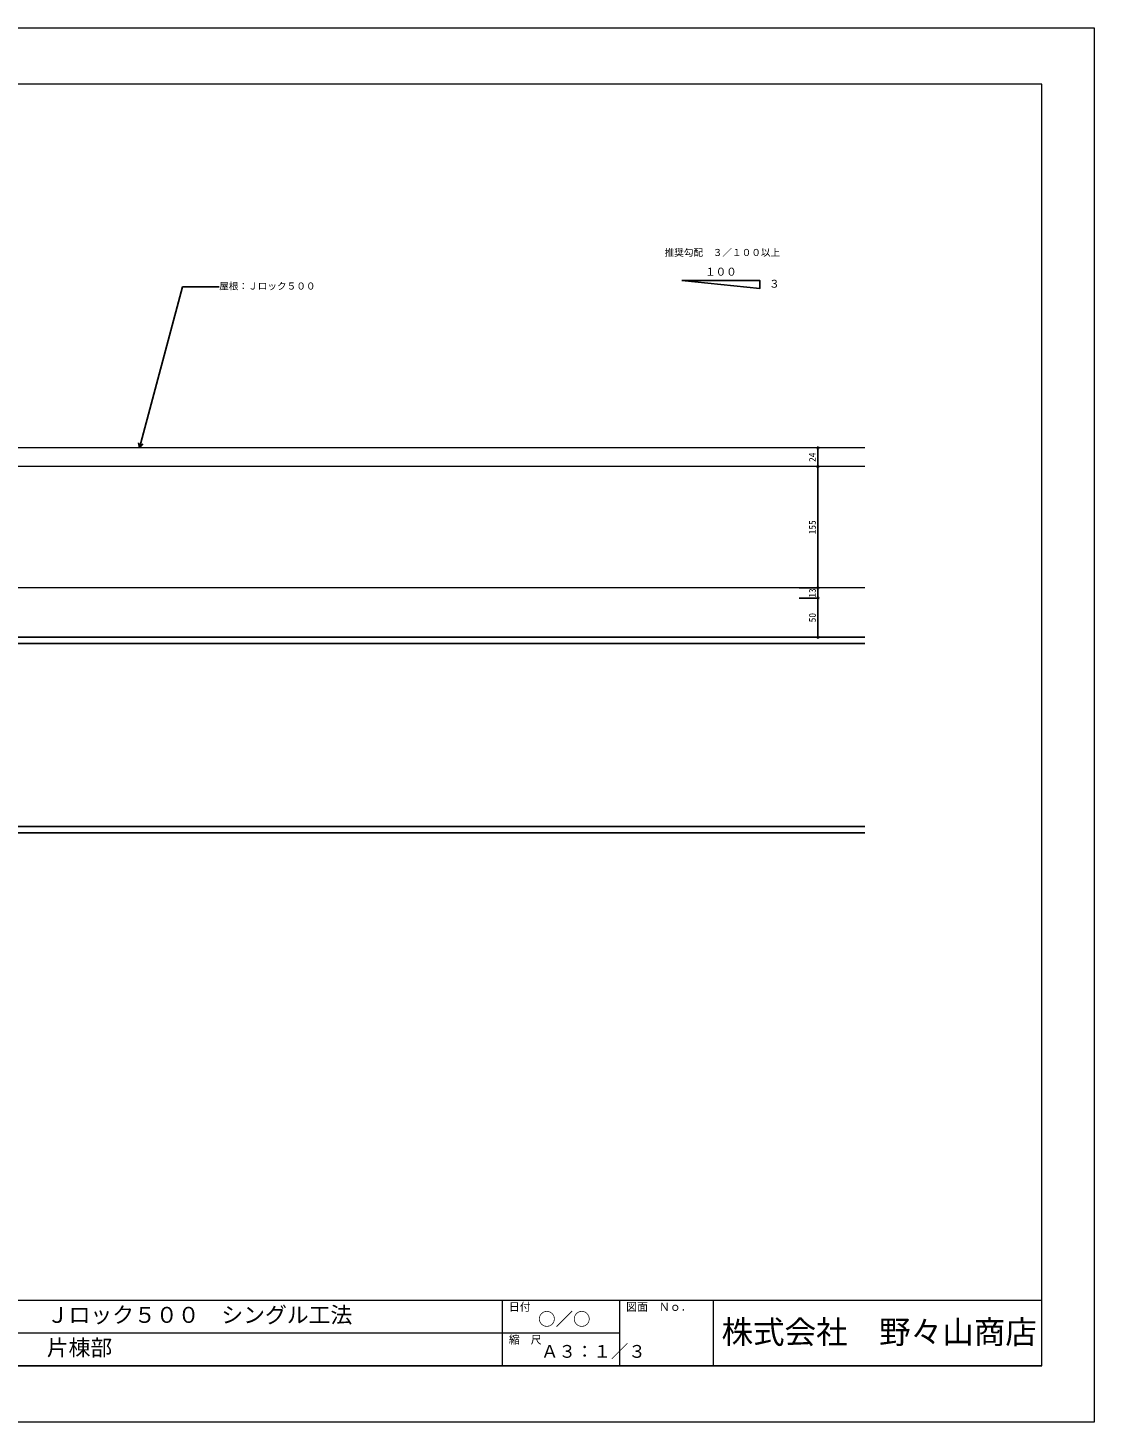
# Model space of a CAD drawing. Units: millimetres at full size, sheet at 1:3. Extents: x -1262 to 1258, y -891 to 1034.
# Drawn here: x -104 to 1258, y -891 to 891 of the extents above; entities that cross this region are included whole.
import ezdxf
from ezdxf.enums import TextEntityAlignment as Align

# ---------------------------------------------------------------- set-up
doc = ezdxf.new("R2010")
doc.units = ezdxf.units.MM
doc.header["$LTSCALE"] = 3
for name, color, linetype, lineweight in [('0-0_補助1', 4, 'Continuous', 5), ('0-4_寸法線1', 5, 'Continuous', 25), ('0-6_名称1', 5, 'Continuous', 25), ('0-B_屋根1', 6, 'Continuous', 20), ('4-3_H鋼2', 12, 'Continuous', 25), ('5-B_枠2', 4, 'Continuous', 5)]:
    doc.layers.add(name, color=color, linetype=linetype, lineweight=lineweight)
doc.styles.add('Arial', font='')
doc.styles.add('ＭＳ ゴシック', font='')
doc.styles.get('Arial').set_extended_font_data('Arial')
doc.styles.get('ＭＳ ゴシック').set_extended_font_data('MS Gothic')

msp = doc.modelspace()

# ---------------------------------------------------------------- linework, layer by layer
at = {"layer": '0-0_補助1'}
for p, q in [((1191.647, 819), (-1194.647, 819)), ((1191.647, -819), (1191.647, 819)), ((-1194.647, -735), (1191.647, -735)), ((501.647, -735), (501.647, -819)), ((651.647, -735), (651.647, -819)), ((771.647, -735), (771.647, -819)), ((-320.3, -777), (651.647, -777)), ((-1194.647, -819), (1191.647, -819)), ((1191.647, -819), (-1194.647, -819))]:
    msp.add_line(p, q, dxfattribs=at)
at = {"layer": '0-4_寸法線1'}
for p, q in [((905.353, 330.211), (905.353, 354.211)), ((905.353, 175.211), (905.353, 330.211)), ((881.353, 175.211), (905.353, 175.211)), ((881.353, 162.211), (905.353, 162.211)), ((881.353, 162.211), (905.353, 162.211)), ((905.353, 162.211), (905.353, 175.211)), ((905.353, 112.211), (905.353, 162.211)), ((881.353, 112.211), (905.353, 112.211))]:
    msp.add_line(p, q, dxfattribs=at)
msp.add_lwpolyline([(731.396, 568.114), (831.396, 558.114), (831.396, 568.114)], close=True, dxfattribs=at)
for centre in [(905.353, 354.211), (905.353, 330.211), (905.353, 330.211), (905.353, 175.211), (905.353, 175.211), (905.353, 162.211), (905.353, 162.211), (905.353, 112.211)]:
    msp.add_circle(centre, 1.05, dxfattribs=at)
at = {"layer": '0-6_名称1'}
for q in [(36.8, 360.783), (42.596, 359.23)]:
    msp.add_line((38.145, 354.211), q, dxfattribs=at)
msp.add_lwpolyline([(38.145, 354.211), (93.259, 559.899), (140.088, 559.899)], dxfattribs=at)
at = {"layer": '0-B_屋根1'}
for p, q in [((965.353, 330.211), (-674.747, 330.211)), ((965.353, 175.211), (-674.747, 175.211))]:
    msp.add_line(p, q, dxfattribs=at)
msp.add_lwpolyline([(965.353, 354.211), (-674.747, 354.211), (-674.747, 175.211)], dxfattribs=at)
at = {"layer": '4-3_H鋼2'}
for p, q in [((965.353, 112.211), (-239.647, 112.211)), ((965.353, 104.211), (-239.647, 104.211)), ((965.353, -129.789), (-239.647, -129.789)), ((965.353, -137.789), (-239.647, -137.789))]:
    msp.add_line(p, q, dxfattribs=at)
at = {"layer": '5-B_枠2'}
msp.add_lwpolyline([(-1261.5, 891), (1258.5, 891), (1258.5, -891), (-1261.5, -891)], close=True, dxfattribs=at)

# ---------------------------------------------------------------- texts
at = {"layer": '0-0_補助1', "style": 'Arial'}
for s, height, p in [('Ｊロック５００\u3000シングル工法', 20.45, (-80.326, -770.295)), ('日付', 10.23, (510.321, -751.913)), ('図面\u3000Ｎｏ．', 10.23, (660.321, -751.913)), ('○／○', 16.36, (547.769, -772.439)), ('株式会社\u3000野々山商店', 29.55, (782.181, -799.551)), ('片棟部', 20.45, (-80.326, -812.295)), ('縮\u3000尺', 10.23, (510.321, -793.913)), ('Ａ３：１／３', 16.36, (551.481, -813.7))]:
    msp.add_text(s, height=height, dxfattribs=at).set_placement(p, align=Align.BOTTOM_LEFT)
at = {"layer": '0-4_寸法線1', "style": 'ＭＳ ゴシック'}
for s, height, p in [('推奨勾配\u3000３／１００以上', 8.798, (709.396, 596.814)), ('１００', 9.897, (761.146, 571.314)), ('３', 9.897, (843.017, 555.92))]:
    msp.add_text(s, height=height, dxfattribs=at).set_placement(p, align=Align.BOTTOM_LEFT)
for s, p in [('24', (905.353, 336.211)), ('155', (905.353, 243.711)), ('13', (905.353, 162.711)), ('50', (905.353, 131.211))]:
    msp.add_text(s, height=8.798, rotation=90, dxfattribs=at).set_placement(p, align=Align.BOTTOM_LEFT)
at = {"layer": '0-6_名称1', "style": 'ＭＳ ゴシック'}
msp.add_text('屋根：Ｊロック５００', height=8.798, dxfattribs=at).set_placement((140.088, 553.899), align=Align.BOTTOM_LEFT)

doc.saveas('drawing.dxf')
